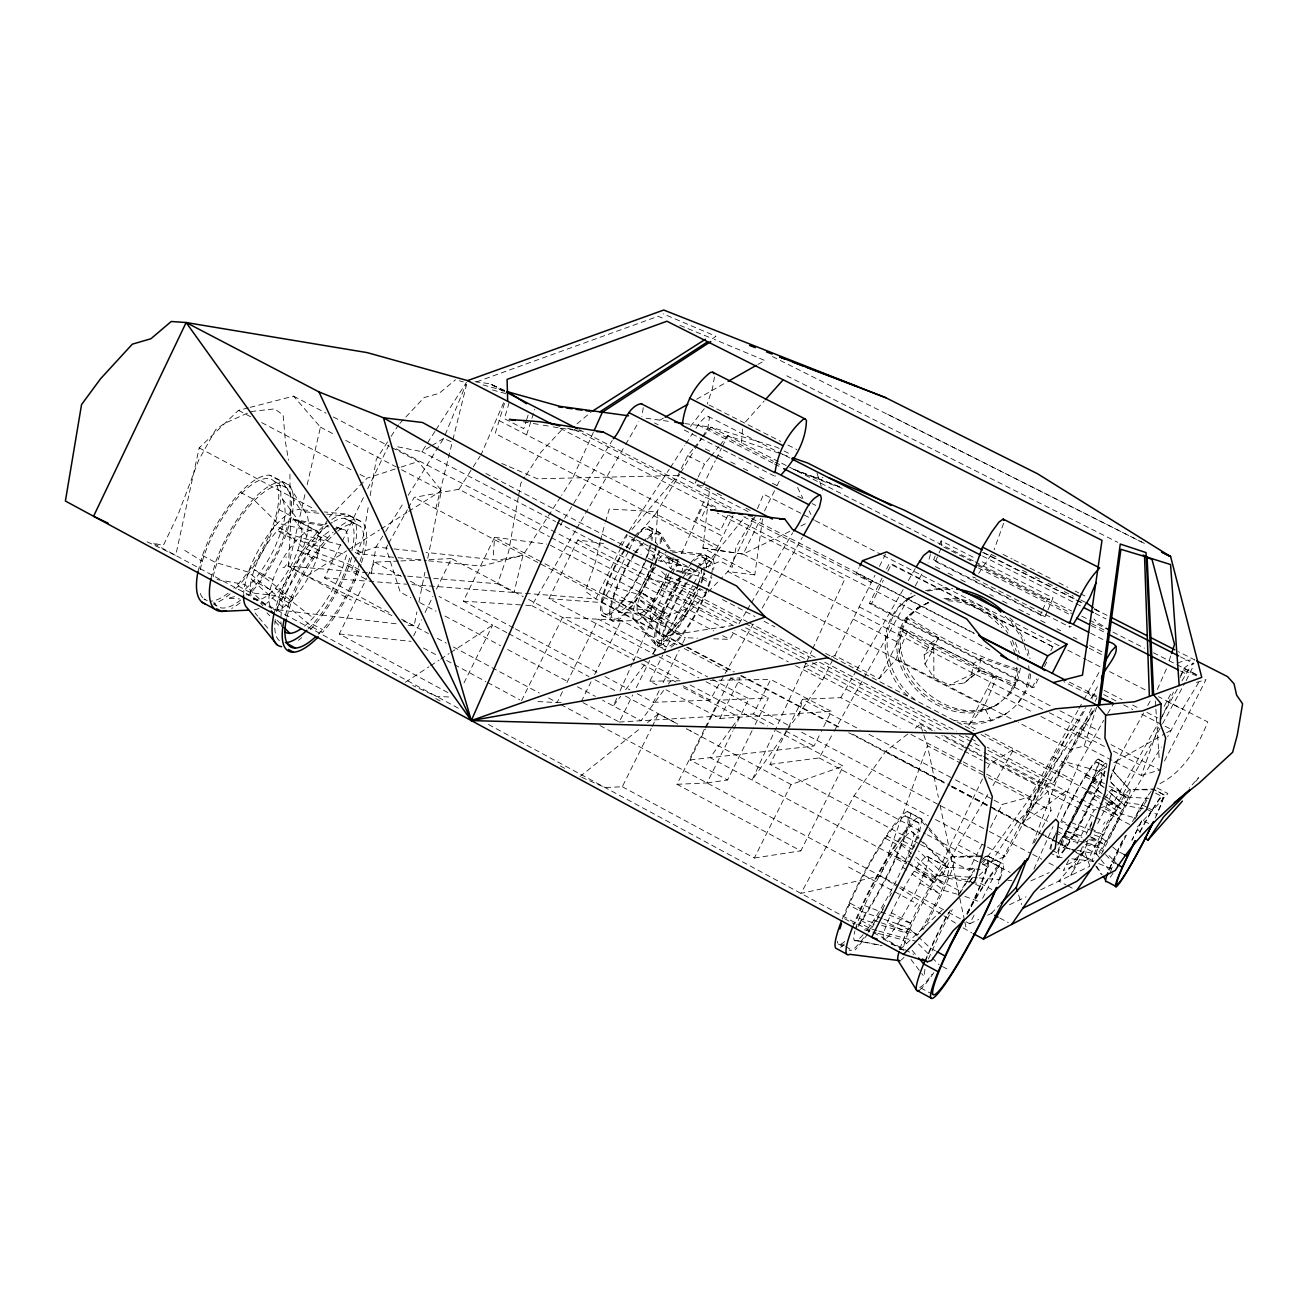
<?xml version="1.0" encoding="UTF-8"?>
<svg xmlns="http://www.w3.org/2000/svg" width="1308" height="1308" viewBox="0 0 1308 1308"><rect width="100%" height="100%" fill="white"/><g stroke="black" fill="none" stroke-linecap="round" stroke-linejoin="round"><path stroke-width="0.75" stroke-dasharray="5 3.75" d="M643.242 407.72L641.917 416.467M493.329 554.968L494.587 537.294L546.646 544.095M741.472 442.709L742.846 424.838M656.42 545.828L654.049 559.137M714.462 377.015L712.533 388.133L707.219 404.041M762.531 518.998L754.781 574.899L702.952 548.003L709.77 487.573M368.137 507.7L363.395 535.855L357.378 553.644L395.981 557.535M370.18 495.634L376.279 459.419L390.062 438M371.308 573.721L376.017 546.973L384.601 533.19M930.397 554.428L928.108 562.898M518.311 497.154L508.599 551.911L497.596 583.809L433.749 578.398M518.655 495.192L520.748 483.453L524.966 476.897M1110.525 871.717L1115.969 856.446L1127.267 833.343M408.096 625.191L414.096 625.894L416.909 611.964M418.92 602.023L424.936 572.185M427.749 558.271L441.417 490.647L418.315 461.462L391.206 447.271M798.828 716.179L802.442 699.322L840.799 697.654L900.247 728.85M920.047 606.225L906.035 617.785L938.604 637.895L930.969 642.964L924.167 654.85L924.952 664.088L933.896 677.642L949.346 685.065L964.307 682.972L970.83 677.217L973.806 663.45L981.082 658.186L1017.003 670.742L1018.719 669.402A387.184 367.728 54 0 1 907.997 616.575L906.035 617.785C869.264 670.939 951.178 739.592 1000.195 702.396C941.368 740.622 854.794 637.781 929.252 601.991M981.082 658.186L978.139 671.838L1013.978 684.427L1015.711 683.054L1018.719 669.402M248.324 407.834L238.481 410.369L199.176 447.925L175.697 555.442L144.665 540.629M1020.453 668.077L1017.428 681.697L1010.512 693.404L996.68 705.192M1029.331 673.555L1025.668 690.019L1017.297 704.129M1030.622 674.045C1027.925 707.53 991.595 729.586 960.007 722.85M304.911 494.637L288.479 566.086L306.988 576.027L391.942 615.577M307.2 484.712L320.444 427.144L293.581 396.161L250.286 407.328M599.963 542.558L595.434 562.129L585.346 591.249L595.81 598.835L685.768 646.234M600.421 540.596L604.934 523.641M286.043 557.568L286.239 556.75M435.744 508.747L452.388 441.728M452.879 439.75L466.596 384.552M1003.596 523.314L994.08 549.834M924.936 969.277L924.053 976.585L921.666 973.463M198.031 571.465L202.478 555.459A72.48 26.651 -60.9 0 1 269.906 475.229L288.954 484.99L304.895 511.739A56.342 19.963 -61 0 1 306.775 535.888L303.211 547.938A56.342 19.963 -61 0 1 266.718 603.348M211.013 578.496L215.509 562.489A72.545 26.34 -61 0 1 282.741 482.031L288.954 484.99A72.545 26.34 -61 0 1 291.602 516.366L287.073 531.865A72.545 26.34 -61 0 1 248.111 595.63M235.538 588.829A72.48 26.651 -60.9 0 0 274.517 525.146L279.013 509.646A72.48 26.651 -60.9 0 0 276.184 478.221M270.086 589.565L272.947 579.755A44.979 15.647 -61.1 0 1 313.92 529.707L317.664 531.359A44.979 15.647 -61.1 0 1 319.054 550.521L316.193 560.151A44.979 15.647 -61.1 0 1 283.689 606.994A44.979 15.647 -61.1 0 1 270.086 589.565L251.332 579.444L254.161 569.634A44.913 15.925 -61 0 1 295.297 519.766L328.439 525.587M274.01 613.73L278.8 597.413A74.458 25.375 -61.1 0 1 327.065 523.086M276.609 611.621L281.106 596.334A69.782 23.789 -61.1 0 1 332.346 522.317M280.86 617.997A59.35 20.225 -61.1 0 1 282.43 606.912L286.256 593.946A59.35 20.225 -61.1 0 1 332.068 529.773M285.291 615.627L289.052 602.939A74.507 25.13 -61.1 0 1 333.197 532.143M286.828 617.147L291.341 601.86A69.847 23.56 -61.1 0 1 336.32 532.307M605.473 521.81L609.25 509.025L657.695 511.788L654.932 551.649L647.264 578.381L668.094 583.106L742.241 621.872M504.496 403.371L495.192 433.52L716.817 548.444L733.069 515.614M509.155 402.651L504.381 418.658L523.772 428.681L526.029 421.634M304.453 626.172A59.35 20.225 -61.1 0 0 342.614 567.705L346.457 555.066L300.66 540.694A44.913 15.925 -61 0 0 299.091 521.467L281.498 497.498C290.49 513.504 280.55 532.585 274.631 548.003C266.554 564.239 256.466 579.836 242.503 591.625M308.328 628.886A69.782 23.789 -61.1 0 0 347.388 565.481L349.645 558.075M351.656 557.47L349.514 564.5A74.458 25.375 -61.1 0 1 309.832 630.08M318.236 634.233A69.847 23.56 -61.1 0 0 357.264 570.762L359.536 563.356M360.109 561.492L361.809 555.933A69.847 23.56 -61.1 0 0 360.256 526.29L344.576 518.328A69.782 23.789 -61.1 0 0 333.9 521.401M238.236 586.033L250.793 592.818L274.974 595.516L312.53 627.17L322.406 632.5A74.507 25.13 -61.1 0 0 359.389 569.765L360.992 564.5M361.531 562.751L364.229 553.971A74.507 25.13 -61.1 0 0 362.61 522.317L346.571 514.142L324.368 511.951M526.601 419.868L528.285 414.571M526.617 434.845L531.326 420.162M531.915 418.331L534.841 409.159M1065.824 791.078L1022.235 823.517L1070.663 749.697L1084.201 745.871L1096.725 706.99M1169.156 660.753L1170.954 655.275M356.168 557.208L351.362 571.416L369.968 581.373L406.494 584.202M645.711 560.854A50.325 12.949 -62.3 0 1 611.703 613.37A50.325 12.949 -62.3 0 1 603.119 593.914L606.994 582.878A50.325 12.949 -62.3 0 1 632.14 539.076L641.427 543.899L657.662 560.445L687.109 566.936L694.385 570.729A51.65 12.164 -62.3 0 0 668.731 615.79L664.644 627.039A51.65 12.164 -62.3 0 0 665.461 649.814L655.422 644.599L633.906 619.273M647.002 557.257L649.553 550.063A50.325 12.949 -62.3 0 0 651.548 542.395M1084.201 745.871L1141.263 775.481L1158.414 727.411M652.806 562.587C645.024 580.703 636.767 602.874 618.357 612.308L639.596 613.37L662.845 636.718M656.044 561.966L658.627 554.788A50.374 12.786 -62.3 0 0 659.755 550.832M680.405 578.904L677.969 585.592A31.196 7.586 -62.3 0 1 657.041 618.292A31.196 7.586 -62.3 0 1 652.251 606.405L654.687 599.62A31.196 7.586 -62.3 0 1 669.107 573.885M907.638 734.115L885.647 751.364L854.026 795.885L800.954 893.397L880.546 875.984L927.47 745.773L920.211 724.256L913.932 729.194M655.7 566.887A31.163 7.717 -62.3 0 0 641.296 592.589L638.86 599.375A31.163 7.717 -62.3 0 0 643.814 611.343A31.163 7.717 -62.3 0 0 664.775 578.692L667.194 572.005M668.911 573.607L667.701 576.959A39.093 9.696 -62.3 0 1 641.427 617.883A39.093 9.696 -62.3 0 1 635.197 602.923L638.239 594.404A39.093 9.696 -62.3 0 1 652.381 567.656M671.086 647.198A51.65 12.164 -62.3 0 0 706.614 592.197L699.518 588.502A51.617 12.295 -62.3 0 1 665.069 642.571A51.617 12.295 -62.3 0 1 657.368 623.213L661.456 611.964A51.617 12.295 -62.3 0 1 687.109 566.936M658.856 621.741L666.115 625.567A48.412 11.396 -62.3 0 0 673.179 643.667A48.412 11.396 -62.3 0 0 705.453 592.916L698.374 589.221A48.38 11.51 -62.3 0 1 666.05 639.923A48.38 11.51 -62.3 0 1 658.856 621.741L662.682 611.196A48.38 11.51 -62.3 0 1 691.605 563.405M1057.224 817.238L1078.233 765.442L1103.69 720.332M698.358 583.777L695.774 590.824A41.153 9.794 -62.3 0 1 668.274 633.971A41.153 9.794 -62.3 0 1 662.175 618.471L665.429 609.512A41.153 9.794 -62.3 0 1 680.307 581.341M666.115 625.567L669.958 615.022A48.412 11.396 -62.3 0 1 698.864 567.181M1082.288 847.143L1070.909 875.33L1084.397 850.854L1087.88 841.273M1110.214 779.895L1117.196 760.733L1143.781 712.664M700.892 582.338L702.167 578.888A48.38 11.51 -62.3 0 0 704.178 571.596M701.546 583.008L703.573 577.498A51.617 12.295 -62.3 0 0 704.783 573.476M705.453 592.916L707.366 587.766M708.004 586.033L709.263 582.6A48.412 11.396 -62.3 0 0 711.307 575.307M708.642 586.703L710.669 581.193A51.65 12.164 -62.3 0 0 711.895 577.171M928.435 958.895L941.907 929.089L952.306 909.6M1032.813 843.529L1063.747 761.452L1094.878 708.642M1047.25 611.588L1045.092 616.738L1040.367 615.038L935.547 561.459L933.683 559.775L935.171 555.998M939.618 544.651L941.106 540.858L973.593 557.421M1192.242 668.274L1186.013 680.912M1089.875 828.356L1092.147 822.732M1110.361 777.639L1117.196 760.733L1164.888 733.739M831.234 656.959L834.847 655.602L879.172 678.738L895.817 659.69L907.883 630.194L997.105 676.334L984.483 705.78L968.721 725.466L977.763 730.191M445.178 434.714L466.024 384.339M503.629 402.717L481.131 454.579M935.547 561.459L938.392 554.641M939.095 552.941L941.237 547.823M842.319 918.968L848.303 904.645A77.597 11.151 -62 0 1 907.327 811.598L920.963 818.481L927.372 825.92M849.889 903.076L843.578 918.167L854.696 924.167L861.024 909.093A72.79 10.186 -62 0 1 916.156 821.718L918.641 822.683A72.79 10.186 -62 0 1 912.183 849.268L905.954 863.918L895.228 858.195L901.425 843.546A72.741 10.448 -62 0 0 907.736 816.895L905.185 815.898A72.741 10.448 -62 0 0 849.889 903.076L861.024 909.093M852.702 926.767L859.47 910.679A77.662 10.856 -62 0 1 918.314 817.418L920.963 818.481A77.662 10.856 -62 0 1 914.03 846.865L911.807 852.064M1047.97 609.888L1053.005 597.887L980.804 561.099M855.497 928.86A61.901 8.649 -62 0 1 859.143 918.363L864.523 905.577A61.901 8.649 -62 0 1 911.333 831.365L919.115 837.807M858.064 926.505A77.597 11.151 -62 0 0 896.683 856.756L903.288 841.142A77.597 11.151 -62 0 0 910.041 812.693M866.73 930.151A61.901 8.649 -62 0 0 902.716 867.155L908.03 854.68A61.901 8.649 -62 0 0 913.475 832.133M928.271 856.756A47.055 6.213 -62.1 0 1 923.971 873.728L919.9 883.227A47.055 6.213 -62.1 0 1 890.094 934.468A47.055 6.213 -62.1 0 1 887.347 922.418L891.467 912.755A47.055 6.213 -62.1 0 1 926.702 856.266L948.66 867.613A47.121 5.886 -62.1 0 1 944.163 884.519L940.043 894.002A47.121 5.886 -62.1 0 1 917.889 934.73L881.314 922.876M757.397 508.698L763.627 494.211L814.394 520.241M1157.335 689.43L1166.981 667.62M1040.367 615.038L1041.855 611.637M1042.607 609.937L1047.07 599.718L1053.005 597.887M925.181 960.415L930.528 948.202A76.42 8.813 -62.1 0 1 948.447 912.575M616.673 698.488L613.321 705.944L620.695 696.232M620.008 691.033L632.516 663.042M633.35 661.178L671.544 575.831M672.361 573.983L678.149 561.05M681.452 553.66L702.936 505.64L710.13 509.352M1033.99 869.101L1053.071 826.509M593.325 432.376L572.708 478.221L561.655 495.34M1069.29 824.759L1064.565 835.207A49.818 4.807 -62.5 0 0 1063.976 849.71A49.818 4.807 -62.5 0 0 1094.322 795.983L1098.965 785.748A49.818 4.807 -62.5 0 0 1105.293 766.864L1096.725 762.008A49.786 4.938 -62.5 0 0 1061.573 820.705L1069.29 824.759A49.818 4.807 -62.5 0 1 1104.344 765.965M1101.826 773.322A42.363 4.088 -62.5 0 1 1096.464 789.362L1092.491 798.076A42.363 4.088 -62.5 0 1 1066.674 843.807A42.363 4.088 -62.5 0 1 1067.197 831.414L1071.219 822.552A42.363 4.088 -62.5 0 1 1101.009 772.587L1104.72 776.167M1059.676 841.207A49.786 4.938 -62.5 0 0 1086.817 792.076L1091.444 781.841A49.786 4.938 -62.5 0 0 1097.706 762.907L1096.725 762.008M1057.714 844.952A53.121 5.265 -62.5 0 0 1087.635 791.144L1092.572 780.222A53.121 5.265 -62.5 0 0 1099.26 760.03L1098.213 759.049A53.121 5.265 -62.5 0 0 1061.507 820.002M1086.147 834.308L1089.204 827.604A32.193 2.927 -62.5 0 1 1092.082 821.718M1097.69 823.484A32.193 2.927 -62.5 0 0 1105.096 808.867L1108.121 802.229A32.193 2.927 -62.5 0 0 1112.274 790.114L1111.686 789.607A32.193 2.927 -62.5 0 0 1104.41 799.302L1118.716 806.758L1106.535 797.193M805.859 663.516L752.084 780.075L786.222 731.663M806.709 661.668L811.81 650.632M812.66 648.801L844.903 578.888L717.307 513.063M1160.801 719.351L1173.423 692.112M1180.159 677.577L1184.378 668.502L1197 674.977M694.434 521.663L705.862 497.253M1155.226 818.04L1156.893 814.475A52.238 3.973 -62.5 0 0 1164.136 794.97L1153.509 789.018L1129.572 789.738L1112.438 770.445M1022.235 823.517L1053.43 757.054L1085.395 707.841M982.455 778.93L935.007 877.782L942.708 874.938L977.305 877.815M987.736 767.943L989.486 764.281L1013.929 749.059L991.922 787.481M389.016 612.438L324.498 577.858L341.257 543.294M342.14 541.463L364.196 495.977M367.728 488.701L388.901 445.047M413.622 635.933L421.536 619.73M425.035 612.536L432.948 596.35M436.463 589.156L451.391 558.565L523.249 596.628M513.553 627.889L463.359 601.173L494.587 537.294L543.18 562.865M447.908 692.602L339.279 633.971L366.681 578.316M367.564 576.534L374.628 562.162L398.858 561.034M657.286 655.929L549 598.672L577.842 539.959L603.577 543.556M521.532 700.728L562.522 617.425L621.365 620.401L659.592 640.56L669.778 640.904L676.988 644.713M620.957 547.79L595.81 598.835L408.521 584.349M621.856 545.959L627.251 535.021M549 598.672L601.745 602.563L608.988 590.644L628.363 551.322M629.246 549.54L634.527 538.814M562.473 691.687L557.11 702.559L535.364 701.448M566.936 682.612L598.23 619.125L659.232 651.351M692.864 449.282L687.681 455.609L677.887 475.474L631.143 530.443M581.242 701.709L591.053 681.828M594.617 674.601L621.365 620.401M697.344 478.695L694.662 484.107L702.788 485.971L709.966 489.666M698.227 476.88L704.489 464.209L709.639 457.865M702.788 485.971L715.214 460.825M716.114 459.026L721.427 448.235M722.327 446.437L727.64 435.662L790.506 457.13M582.976 702.625L619.273 722.049L632.712 694.891M636.293 687.648L649.733 660.491M653.313 653.248L659.592 640.56M727.853 515.434L720.463 530.378L700.418 520.012L708.266 503.253L718.484 508.518M657.025 685.016L649.831 681.206L662.845 654.916M663.712 653.166L669.778 640.904M652.594 654.114L686.962 608.76L698.897 584.66M463.98 682.939L492.658 625.077L438.998 596.481M637.241 693.731L653.379 702.314L659.592 689.757M663.156 682.58L679.163 650.272M682.711 643.095L685.376 637.715L697.491 638.173M755.664 515.45L727.886 571.514L720.839 578.823M581.749 777.328L605.081 787.53L622.33 786.746L651.253 728.409M652.152 726.594L658.48 713.825L677.806 724.125M703.001 548.036L743.124 554.101L760.978 518.099M764.542 510.905L776.151 487.492M777.05 485.693L780.614 478.499M776.543 730.78L843.3 766.128L800.839 850.838L677.004 784.293L704.276 729.439M705.176 727.624L718.811 700.189L768.434 697.981L752.983 728.965M752.067 730.78L727.542 779.993L690.019 759.915L705.388 728.997M706.287 727.183L730.698 678.067L740.083 677.969L719.956 718.435L666.017 689.79M677.004 784.293L707.023 782.936L732.889 730.992M733.772 729.194L748.928 698.75L709.459 677.887M619.273 722.049L753.506 713.972L770.706 679.457L831.365 711.372L821.342 731.434M743.761 516.774L871.357 582.501L856.413 572.888L859.029 567.639M918.69 843.546L769.954 764.362L802.442 699.322L860.026 729.619M787.4 729.978L822.699 679.898L833.098 659.069M834.847 655.602L874.97 575.291M879.466 566.282L886.677 551.862M1038.307 678.836L1033.892 687.567L1032.208 687.632L869.362 603.479L882.05 578.087M886.579 569.013L889.293 563.584L891.484 563.961L1054.183 647.427L889.293 563.584M869.362 603.479L871.602 603.707L883.358 580.212M887.87 571.187L891.484 563.961M622.33 786.746L754.356 858.015L791.111 784.522L843.3 766.128M690.019 759.915L814.034 746.018L820.427 733.248M879.172 678.738L903.648 629.916L907.883 630.194M968.721 725.466L993.475 676.383L997.105 676.334M1032.208 687.632L1036.623 678.868M1050.782 650.861L1052.564 647.346M1044.471 666.622L1047.119 661.39M942.708 874.938L957.947 844.788L987.802 794.43M920.472 844.494L968.868 870.245L982.373 843.578M990.467 827.555L1002.173 804.436L1029.968 796.899L1077.923 710.408M966.154 921.862L969.719 923.775L975.245 912.886M982.602 898.351L1039.68 785.748L1054.052 782.119L1094.992 708.625M1091.542 708.527L1070.663 749.697L1018.343 722.49M1095.172 701.366L1096.987 697.785M1068.783 859.945L1063.339 870.621L1088.501 859.062C1110.868 813.429 1136.963 770.003 1161.553 725.597M1076.925 843.922L1094.142 810.093L1097.935 808.785M1164.169 706.369L1172.328 690.918M1101.45 853.993L1130.406 797.144L1161.291 747.015M1198.7 682.4L1182.383 709.279L1167.684 736.649M1164.529 760.929L1206.009 679.588L1194.678 682.989M1034.187 842.761L1051.076 810.649L1048.051 791.193L941.809 735.57M733.461 625.355L665.968 635.802L692.848 585.33M693.812 583.531L699.567 572.708L629.05 535.969M1180.666 675.402L1184.378 668.502M983.42 864.751L1005.231 856.511L1086 707.791M1090.856 698.832L1098.638 684.493M1162.534 723.814L1185.032 682.711M1078.904 708.642L1082.811 701.579M1083.792 699.813L1100.437 669.794M1147.705 705.535L1151.645 698.423M387.724 545.011L386.024 548.068L400.215 592.115L410.957 597.854M388.705 543.245L407.344 509.744M408.325 507.978L414.211 497.4L458.945 489.257L549.425 536.672M769.954 764.362L819.233 757.937L833.082 733.118M834.079 731.352L862.773 679.931M863.77 678.149L911.284 593.031M915.24 585.951L922.173 573.525M924.952 664.088L933.749 648.408L979.937 670.514L1015.711 683.054L1008.779 694.777M1099.832 808.131L1113.141 803.521L1158.021 723.569M1162.011 716.473L1177.952 688.041M1181.941 680.928L1190.672 666.148M653.379 702.314L710.048 700.091L724.092 675.32M725.09 673.555L753.179 624.03M762.221 608.106L802.344 537.343M1105.064 821.947L1103.511 824.236M938.604 637.895L931.852 649.684L899.364 629.589L901.326 628.363L907.997 616.575L918.118 607.403L929.187 602.334M327.262 520.551L275.988 609.642L398.09 624.014M840.799 697.654L855.923 671.429M856.92 669.68L903.305 589.254M908.341 580.523L915.387 568.277M525.767 605.244L531.8 605.637L575.651 530.312M576.664 528.563L624.586 446.241M625.6 444.491L638.86 421.732M1134.903 819.2L1146.789 800.3M713.645 638.794L729.799 639.399L734.949 630.669M739.069 623.687L746.279 611.441M747.309 609.708L750.416 604.459M751.446 602.71L792.681 532.814M991.219 554.706L977.763 574.735M1107.631 713.661L1113.533 703.639M1007.029 696.167L1013.978 684.427L1017.003 670.742L1016.725 667.08M753.49 517.739L736.11 546.793L732.284 567.361L720.381 561.181L705.437 567.443M917.399 903.288L914.783 906.771M708.364 567.132L720.234 547.333L655.651 513.864L635.77 537.343M655.651 513.864L679.686 474.33M680.716 472.613L694.303 450.279M695.349 448.562L701.611 438.245M702.658 436.529L707.873 427.929L709.361 418.151A23.315 5.984 -63 0 0 705.437 416.909L700.058 422.222L693.649 431.771M560.298 525.309L563.486 520.11M564.549 518.377L612.226 440.436M385.68 531.473L403.927 502.19M408.21 495.291L443.625 438.442L453.009 442.48M458.945 489.257L471.011 470.324M704.26 408.717L689.561 427.569M695.774 587.145L672.296 623.932L608.988 590.644M696.853 585.461L704.325 573.754M434.959 431.378L421.912 451.685L394.722 446.208M436.038 429.678L466.482 382.312M391.125 436.349L398.548 424.822M473.218 466.891L480.15 456.116M526.029 475.262L540.809 452.323L563.732 427.732M560.543 497.056L522.987 555.262L514.011 592.508L497.596 583.809M1092 697.654L1096.415 690.869M619.403 545.763L669.271 469.196M670.383 467.496L684.787 445.374M685.883 443.674L692.537 433.471M979.103 875.444L988.014 867.073L1017.951 821.064L1048.051 791.193M660.082 588.911L658.038 590.856M968.966 882.36L973.283 876.474M1196.215 781.007L1198.52 777.655L1189.152 788.201M731.107 728.54L710.13 757.659L906.313 862.446M732.267 726.921L739.265 717.209L681.599 686.635M970.405 880.627L972.792 877.325M982.341 864.081L1094.551 708.429M286.436 564.664L284.31 567.525L282.871 567.394M663.63 690.461L641.018 720.741L602.579 700.205M668.404 684.084L670.775 680.896M625.6 689.757L646.463 662.208M710.914 456.279L718.632 446.764M719.923 445.178L727.64 435.662M700.843 571.155L745.151 516.725M694.156 447.696L701.906 438.213M703.214 436.643L710.963 427.16L776.805 447.271L782.249 450.05M1089.76 865.765L1084.397 850.854L1058.859 881.085L1066.004 884.878M745.495 421.879L764.117 401.066M399.888 423.383L424.103 397.567L439.145 393.348L455.544 379.729M991.235 913.475L999.574 904.793M665.968 635.802L706.778 593.44M708.184 591.968L719.433 580.294M329.273 517.052L367.123 478.156L399.349 467.643M941.973 910.303L901.85 947.94L890.552 943.918M915.175 595.287C874.709 612.553 877.881 671.331 908.668 696.69M910.008 597.658C874.185 621.48 883.914 675.811 914.848 699.42M1084.397 850.854L1071.187 862.708L1063.878 866.01M577.09 423.825L591.739 411.513M1004.806 714.953L1006.555 713.53L990.875 720.332L973.07 722.719L954.333 720.544M579.951 776.543L641.198 727.624M647.476 722.605L658.48 713.825M964.307 682.972L979.937 670.514L949.346 685.065M1183.904 668.274L1190.133 663.532M970.83 677.217L979.937 670.514M1159.934 783.623C1184.721 770.886 1197.539 746.672 1207.807 721.967L1158.496 696.673M712.484 338.69L715.966 336.287L663.14 313.838M924.167 654.85L933.749 648.408L901.326 628.363C884.878 680.405 952.175 730.796 998.429 703.786M1105.325 767.829L1099.881 771.409L1063.747 761.452L1054.052 782.119L987.213 747.195M405.464 682.204L428.942 666.818M430.626 665.723L438.998 660.229M440.682 659.134L449.069 653.64M450.737 652.545L492.658 625.077L507.014 632.745M306.988 576.027L346.62 550.848M348.337 549.752L379.369 530.051M381.086 528.955L406.935 512.54M408.668 511.444L441.417 490.647L398.073 467.904M430.267 446.584L421.912 451.685L555.557 521.549M431.934 445.57L443.625 438.442M1113.811 762.76L1117.196 760.733M659.935 420.13L663.418 418.135M696.641 399.251L726.365 382.361M757.839 364.474L764.837 360.501L714.201 339.312M1166.654 732.725L1171.952 729.733L1163.286 725.27M975.408 578.806L1069.83 627.055L1071.285 626.254M702.952 548.003L743.124 554.101L790.081 531.244M800.921 525.963L808.148 522.448M969.719 923.775L978.678 919.491M987.638 915.191L994.881 911.725M1009.514 904.727L1025.963 896.847M1040.579 889.849L1089.678 866.337M908.046 598.835L914.946 595.647M916.189 608.596L929.121 602.661M247.408 413.148L224.387 423.514L215.771 429.547L198.669 460.089L178.215 514.224L163.353 545.485L152.84 543.082L459.746 708.969M1030.917 880.824L1049.229 872.6M668.094 583.106L679.31 578.398M686.765 575.275L697.981 570.566M1177.494 663.254L1184.492 660.344L1194.809 659.968L1178.443 651.646M975.261 577.188L973.593 577.874L972.825 576.763M816.797 662.42L804.158 667.194L926.522 731.286M968.868 870.245L976.144 867.498M686.962 608.76L650.877 622.003L414.211 497.4M476.553 381.887L658.169 316.291L663.81 318.645M357.378 553.644L376.017 546.973L392.024 548.706M401.245 467.021L418.315 461.462M1141.263 775.481L1159.918 769.971L1110.999 744.628M973.299 560.903L710.963 427.16L707.873 427.929L773.371 461.332M234.524 596.644L227.674 598.312L239.528 598.917M754.356 858.015L800.839 850.838M925.508 590.513L943.33 587.799L952.796 588.747M927.552 591.069L941.449 588.943L952.829 590.104M944.033 598.623C969.702 596.399 996.026 610.444 1009.694 632.107M707.023 782.936L727.542 779.993M250.94 411.546L274.647 408.864L283.117 414.979L285.52 442.529L288.528 460.22M719.956 718.435L831.365 711.372M400.886 560.936L421.078 559.987M429.171 559.611L451.391 558.565M561.132 702.429L557.11 702.559L546.384 696.821M982.946 855.792L952.486 856.577L928.827 829.468M649.831 681.206L680.062 680.765M710.277 680.34L770.706 679.457M839.262 486.674L793.776 469.376L812.955 477.469L822.977 477.665M561.197 428.256L581.128 431.1M253.36 599.62L257.3 599.816L262.957 605.653M448.66 696.984L436.414 696.363L412.756 685.539M1111.686 789.607L1125.894 797.013L1148.735 798.42M463.359 601.173L523.756 605.114M926.702 856.266L947.155 867.171L980.101 869.379M324.498 577.858L367.989 581.226M979.332 877.995L999.688 879.695M1007.83 880.366L1011.901 880.709M367.434 572.79L288.479 566.086L290.392 527.32L289.935 474.215M369.445 572.953L405.611 576.027M407.622 576.19L431.738 578.234M316.291 511.15L300.137 509.564L282.741 482.031L269.906 475.229M670.186 550.652L703.328 553.938L713.171 559.464A51.65 12.164 -62.3 0 1 713.596 569.601M398.024 557.731L426.473 560.609M428.501 560.805L481.344 566.135L522.987 555.262L498.103 560.2L426.048 552.401M945.864 599.244C970.422 599.554 994.898 612.373 1007.945 633.366M947.908 600.813C968.77 601.386 988.063 612.455 1001.715 627.824M339.279 633.971L410.99 641.329M394.035 548.935L418.053 551.535M672.312 552.025L705.993 555.736L713.171 559.464M318.792 513.276L304.895 511.739L300.137 509.564A56.342 19.963 -61 0 0 248.438 572.152L244.89 584.513A56.342 19.963 -61 0 0 243.599 593.489M326.738 514.142L352.555 516.987A74.458 25.375 -61.1 0 1 354.321 548.69L364.229 553.971M1062.096 857.623L1058.205 857.165L1050.618 853.159M1071.841 858.784L1093.275 861.318M754.781 574.899L727.886 571.514L1016.529 721.558M646.038 418.217L668.748 421.339M684.836 423.563L710.963 427.16M475.066 381.674L490.059 383.816L504.512 390.291M969.784 881.935L948.643 878.436L918.543 850.985M971.713 882.262L981.327 883.848L991.807 889.44M523.298 421.814L531.277 423.171M533.272 423.514L541.25 424.855M543.245 425.198L551.224 426.555M553.219 426.899L559.203 427.912M678.738 559.824L666.72 557.731A31.163 7.717 -62.3 0 0 660.671 561.214M1143.437 808.769L1124.913 805.564L1108.857 791.7M336.238 526.961L344.952 529.854A59.35 20.225 -61.1 0 1 348.271 542.15M216.997 579.558L244.89 584.513L265.688 605.375M681.893 573.117A31.196 7.586 -62.3 0 0 681.713 565.743L666.72 557.731L677.985 560.56M313.92 529.707L295.297 519.766L299.091 521.467L328.995 526.944M338.968 528.759L344.952 529.854M1063.028 847.649L1074.996 849.922M1076.991 850.298L1096.938 854.075L1082.795 846.619M854.271 940.272L882.001 945.749M899.822 949.265L903.795 950.049A47.121 5.886 -62.1 0 1 907.965 933.536L912.134 923.873A47.121 5.886 -62.1 0 1 947.155 867.171L948.66 867.613L920.521 839.229M856.707 940.485L882.05 945.537M899.61 949.019L905.463 950.18M708.773 337.137L678.868 324.94M1078.037 842.63L1070.549 840.75L1063.044 836.793M1085.526 844.51L1102.399 848.745M864.359 929.808L876.017 932.849M877.962 933.356L903.239 939.945L907.065 944.441M1084.299 842.45L1063.388 836.891L1055.687 832.853M1086.196 842.957L1097.608 845.998L1102.971 851.786M341.012 545.109L306.775 535.888L291.602 516.366L279.013 509.646M649.553 550.063L658.627 554.788L670.742 568.588L703.573 577.498L710.669 581.193M876.867 930.56L871.03 928.958L860.304 923.17M878.812 931.083L915.78 941.237M459.419 380.808L463.31 381.887M492.446 389.931L506.049 393.692M483.028 384.912L504.872 391.01M676.122 571.007L685.817 573.721M957.096 894.165L943.477 890.323L910.531 864.899M964.879 896.356L979.823 901.899M567.541 428.19L577.171 430.953M316.896 542.264L277.329 530.721L296.115 540.76M1132.597 817.255L1121.087 813.854L1104.868 802.098M1072.838 834.602L1082.076 837.398M1089.45 839.622L1104.197 844.085L1090.136 836.695A32.193 2.927 -62.5 0 1 1086.948 841.665M1196.689 675.827L1180.83 669.124M859.143 918.363L874.169 923.039M881.674 925.377L907.965 933.536L887.347 922.418M1067.197 831.414L1083.809 836.613M1091.199 838.935L1100.437 841.812A32.226 2.763 -62.5 0 0 1099.619 851.083A32.226 2.763 -62.5 0 0 1119.141 816.208L1122.199 809.587A32.226 2.763 -62.5 0 0 1126.45 797.504L1110.508 781.857M873.613 920.374L879.385 922.254M882.082 918.576L859.47 910.679L848.303 904.645M883.963 919.23L908.471 927.797L917.3 935.956M1086.801 832.313L1068.423 825.757L1060.706 821.702M1094.142 834.945L1101.483 837.561L1108.726 843.676M982.455 859.503A76.42 8.813 -62.1 0 1 987 855.694L1003.383 864.016A76.502 8.437 -62.2 0 1 998.38 883.652M697.654 587.832L667.701 576.959L660.507 570.631M987 855.694L1003.383 864.016M812.955 477.469L845.099 489.388M793.776 469.376L842.826 488.048M864.523 905.577L912.134 923.873L891.467 912.755M342.614 567.705L297.815 550.325A44.913 15.925 -61 0 1 265.246 597.02A44.913 15.925 -61 0 1 251.332 579.444L282.43 606.912M1071.219 822.552L1092.115 830.678M1094.011 831.414L1103.511 835.109A32.226 2.763 -62.5 0 1 1125.894 797.013L1110.672 782.086M664.775 578.692L695.774 590.824M1096.644 696.853L1081.618 690.82L1063.78 681.631M1098.753 863.623L1111.637 868.904M501.814 463.473L507.455 465.893M509.319 466.711L537.474 478.81L677.887 475.474L748.944 512.049M1069.421 682.171L1096.235 695.562M403.011 620.728L414.096 625.894M344.576 518.328L360.256 526.29M331.84 519.489A74.458 25.375 -61.1 0 1 346.571 514.142L362.61 522.317M930.969 642.964L973.806 663.45M887.723 414.325L1141.835 542.084M772.456 356.561L1145.121 543.752M786.729 375.805L1117.833 542.362M709.018 404.957L780.745 441.417M787.923 445.063L796.899 449.625M1003.072 554.412L1012.065 558.99M1013.864 559.906L1028.268 567.214M1030.066 568.13L1051.665 579.101M1058.859 582.763L1067.851 587.341M1075.062 591.003L1078.659 592.835M1080.457 593.734L1087.651 597.396M991.513 554.559L998.789 558.271M1022.447 570.304L1027.908 573.084M1035.2 576.779L1040.661 579.558M1047.937 583.254L1057.027 587.881M1064.32 591.592L1073.41 596.219M1080.686 599.931L1086.147 602.694M784.064 450.966L791.324 454.661M983.959 552.679L1083.923 603.56M1094.829 609.103L1109.38 616.509M982.521 552.352L1082.043 603.004M1094.714 609.446L1100.142 612.209L1094.387 608.678M708.02 416.304L789.803 457.931M982.439 556.014L1085.1 608.187M1095.123 613.387L1106.028 618.929M1180.535 656.861L1189.626 661.488M975.114 561.819L1071.563 610.983M1081.798 616.199L1144.451 648.147M1153.411 652.725L1198.292 675.598M943.755 547.038L970.945 560.903M978.188 564.598L1047.07 599.718M775.186 462.264L782.462 465.975M977.092 565.236L1071.693 613.468M1091.69 623.671L1104.426 630.162M698.08 424.953L772.717 463.032M774.532 463.964L781.808 467.675M978.417 567.966L1069.437 614.4M1091.281 625.535L1105.832 632.974M1180.47 671.037L1185.931 673.833M1090.659 633.268L1105.146 640.658M684.231 430.005L776.478 477.142L775.268 475.818M933.683 559.775L1045.092 616.738M654.589 422.958L658.218 424.806M705.306 448.906L710.735 451.685M717.978 455.38L723.406 458.16M730.665 461.871L736.093 464.651M743.336 468.362L748.765 471.142M759.637 476.701L765.066 479.48M772.309 483.192L777.753 485.971M797.667 496.157L803.096 498.937M812.154 503.58L815.783 505.428M935.367 566.609L940.812 569.389M948.071 573.1L953.516 575.896M960.775 579.607L966.22 582.387M989.813 594.47L993.442 596.317M1002.517 600.961L1009.776 604.688M1018.85 609.315L1029.756 614.891M1040.645 620.466L1046.089 623.246M1056.978 628.821L1060.608 630.685M1073.312 637.176L1076.942 639.04M1089.646 645.547L1104.165 652.97M1089.221 648.196L1101.859 654.67M815.375 520.748L881.478 554.641M883.292 555.573L1059.137 645.743M1067.802 650.174L1086.343 659.69M1087.782 660.426L1100.845 667.113M1109.56 671.593L1146.168 690.362M687.681 455.609L704.489 464.209M1166.769 701.268L1182.383 709.279M1104.132 690.395L1121.953 699.567M1132.646 705.061L1139.775 708.723M1146.903 712.386L1157.596 717.896M717.127 493.345L722.506 496.124M745.822 508.109L751.184 510.872M1103.674 694.597L1116.394 701.137M1123.654 704.881L1132.744 709.557M1141.819 714.233L1161.553 724.387M504.594 391.288L490.059 383.816L505.558 392.58M579.052 429.645L735.243 510.071M751.593 518.491L974.983 633.546M856.413 572.888L974.378 633.628M574.457 429.547L731.172 510.284M560.086 428.305L716.114 508.763M728.752 515.287L991.742 650.877M871.602 603.707L1033.892 687.567M499.051 420.587L722.801 536.345M859.176 606.896L1052.826 707.088M1060.02 710.816L1097.772 730.355M743.124 554.101L1047.561 711.781M1049.376 712.729L1103.739 740.884M1104.459 746.476L1070.663 728.948L1028.104 811.009L1047.594 821.26M1113.353 751.086L1140.036 764.918M853.078 619.093L897.517 642.13M987.278 688.678L1033.745 712.762M1040.89 716.473L1090.937 742.421M1157.008 787.923L1167.88 793.564L1136.423 827.997L1140.216 832.117M1098.213 759.049L1106.846 763.97A53.138 5.118 -62.5 0 1 1100.093 784.146L1095.123 795.051A53.138 5.118 -62.5 0 1 1062.766 852.342A53.138 5.118 -62.5 0 1 1063.388 836.891L1068.423 825.757A53.138 5.118 -62.5 0 1 1105.849 763.005M1099.26 760.03L1106.846 763.97M634.805 535.969A50.325 12.949 -62.3 0 1 648.539 526.683L660.524 533.321L671.233 550.325M648.539 526.683L660.524 533.321A50.374 12.786 -62.3 0 1 660.965 545.403M1164.136 794.97L1154.294 789.852L1129.572 789.738A40.417 3.483 -62.5 0 0 1101.483 837.561L1097.608 845.998A40.417 3.483 -62.5 0 0 1095.303 859.291M694.139 560.952A48.38 11.51 -62.3 0 1 701.906 556.832L711.601 562.244A48.412 11.396 -62.3 0 1 711.666 573.656M647.411 529.021L656.6 533.811M701.906 556.832L711.601 562.244M1097.706 762.907L1105.293 766.864M1155.569 793.139L1162.174 796.572M895.817 659.69L984.483 705.78M1053.43 757.054L1107.14 785.029M1108.922 785.961L1130.406 797.144M1086.016 774.761L1093.717 778.783L1107.157 790.359M1147.132 807.412L1142.129 804.796L1120.596 801.935L1108.644 791.651M1148.784 808.279L1152.119 810.012M664.905 554.249L668.437 558.827L681.713 565.743M1112.274 790.114L1125.894 797.013M1092.572 780.222L1103.004 786.664M686.716 569.029L693.976 572.822M1085.28 776.756L1092.981 780.778M1147.149 809.407L1156.893 814.475M702.167 578.888L709.263 582.6M1091.444 781.841L1098.965 785.748M485.857 473.48L641.116 554.51M648.343 558.271L653.755 561.099M985.006 733.968L1073.001 779.895M722.49 599.571L755.043 616.575M764.085 621.3L774.941 626.957M825.577 653.395L973.888 730.812M981.114 734.589L1100.486 796.915M1102.301 797.864L1113.141 803.521M1087.635 791.144L1103.249 800.937M1108.121 802.229L1122.199 809.587L1107.059 797.684M1148.653 823.451L1142.178 820.083A52.206 4.153 -62.5 0 1 1131.992 840.259M1086.817 792.076L1094.322 795.983M557.371 522.497L747.015 621.627M748.814 622.559L815.636 657.499M824.678 662.224L956.524 731.139M965.549 735.864L969.163 737.745M970.961 738.693L976.389 741.522M1105.096 808.867L1119.141 816.208L1104.148 806.006M745.364 623.507L810.944 657.81M819.593 662.322L950.18 730.616M959.222 735.341L980.918 746.688M987.965 750.367L1100.257 809.096M1102.072 810.044L1132.81 826.116M577.842 539.959L736.698 623.082M745.724 627.807L805.303 658.97M812.53 662.747L942.496 730.763M951.521 735.488L965.958 743.042M967.773 743.99L982.21 751.544M984.025 752.476L1094.142 810.093M1005.296 764.918L1066.347 796.866M396.128 448.824L732.366 624.864M741.407 629.589L801.068 660.818M802.867 661.766L934.844 730.861M943.885 735.587L963.767 746.001M965.566 746.95L981.834 755.468M983.649 756.416L1039.68 785.748M293.581 396.161L326.117 413.197M333.36 416.974L389.392 446.322M920.211 724.256L932.817 730.861M661.325 589.859L718.599 619.861M1051.452 794.169L1093.848 816.372M1095.613 817.304L1102.677 820.999M935.514 735.995L962.492 750.138M964.29 751.086L982.292 760.504M984.09 761.452L989.486 764.281M551.24 537.621L723.161 627.726M732.202 632.467L788.315 661.881M795.542 665.674L822.699 679.898M654.687 599.62L641.296 592.589L665.429 609.512M1091.003 828.536L1103.511 835.109L1100.437 841.812L1087.929 835.256M550.439 545.305L713.645 630.93M722.621 635.639L729.799 639.399M911.055 734.507L961.494 760.978M963.309 761.926L1029.968 796.899M320.444 427.144L334.881 434.73M345.721 440.42L396.275 466.956M961.511 763.627L927.47 745.773L938.392 797.275M963.293 764.575L986.592 776.805M988.374 777.737L1051.076 810.649M662.682 611.196L669.958 615.022M652.251 606.405L638.86 599.375L662.175 618.471M606.994 582.878L616.281 587.766L638.239 594.404L661.456 611.964L668.731 615.79M662.796 612.226L649.602 605.293L675.844 625.878M1124.079 854.5L1117.424 851.001L1110.181 844.886M1058.221 826.852L1081.258 838.951M1083.024 839.883L1095.417 846.407M674.977 630.358L682.089 634.086M1056.88 831.152L1071.252 838.853M603.119 593.914L612.389 598.786L635.197 602.923L657.368 623.213M621.267 603.544L630.309 608.318L648.703 610.264L674.601 632.353L681.697 636.08M1115.691 863.656L1112.372 861.89L1104.312 853.225M652.856 620.352L637.814 612.422L660.573 635.557M544.978 563.813L685.376 637.715M869.019 734.36L953.597 778.865M955.396 779.813L1002.173 804.436M238.481 410.369L250.989 416.958M261.698 422.615L351.034 469.686M359.978 474.395L367.123 478.156M885.647 751.364L950 785.274M951.799 786.206L1017.951 821.064M687.567 647.182L734.344 671.838M741.554 675.631L840.504 727.771M853.11 734.409L944.866 782.756M952.06 786.549L1040.024 832.885M1041.806 833.834L1052.466 839.458M1054.248 840.39L1070.255 848.827M1072.02 849.759L1093.357 860.991M601.745 602.563L684.673 646.266M686.471 647.215L733.347 671.903M740.557 675.713L839.72 727.967M848.729 732.709L944.278 783.051M951.488 786.86L991.153 807.755M992.952 808.704L1043.424 835.305M1045.239 836.253L1056.046 841.96M1057.845 842.908L1074.081 851.459M1075.879 852.407L1088.501 859.062M684.198 648.506L729.275 672.263M730.698 678.067L768.434 697.981M603.07 612.814L612.242 617.638M657.025 641.803L666.867 646.937M1052.466 850.478L1059.693 854.222M601.778 615.071L613.942 621.398L636.146 620.433L658.3 646.038M666.41 655.144L707.677 676.955M659.085 656.878L698.799 677.871M706.009 681.697L789.035 725.58M801.657 732.267L938.817 804.78M940.632 805.744L987.54 830.547M989.355 831.496L1030.868 853.454M1032.666 854.402L1041.691 859.176M1048.902 862.986L1059.742 868.708M753.506 713.972L776.658 726.218M785.552 730.927L814.034 746.018M528.645 599.489L641.558 659.281M643.356 660.229L681.092 680.209M690.068 684.967L767.534 725.989M1067.786 885.81L1074.914 889.587M531.8 605.637L634.429 660.017M641.623 663.826L675.827 681.959M683.038 685.768L710.048 700.091M819.233 757.937L928.337 815.767M935.482 819.544L985.562 846.096M987.344 847.044L1005.231 856.511M907.327 811.598L918.314 817.418L927.503 827.964M907.736 816.895L918.641 822.683M905.185 815.898L916.156 821.718M274.271 481.409L287.041 488.195M987.311 859.945L1001.503 867.482M957.947 844.788L983.158 858.162M984.957 859.127L1010.168 872.501M199.176 447.925L315.015 509.482M854.026 795.885L925.492 833.85M927.274 834.798L980.869 863.28M982.668 864.228L988.014 867.073M515.336 628.837L597.805 672.737M604.966 676.547L630.064 689.905M903.288 841.142L914.03 846.865M299.091 521.467L317.664 531.359M374.628 562.162L401.442 576.468M410.385 581.226L431.853 592.671M791.111 784.522L686.586 728.818L691.85 731.613M327.654 537.784L317.403 532.323L277.607 523.2L253.343 499.247L240.329 492.299M355.204 552.417L361.809 555.933M886.252 835.518L897.402 841.453L914.194 855.775M901.425 843.546L912.183 849.268M974.002 883.39L967.56 879.957L937.068 875.281L915.714 857.067M975.621 884.257L982.063 887.691M317.239 535.397L327.474 540.858M885.418 838.363L896.552 844.298M359.389 569.765L349.514 564.5L303.211 547.938L287.073 531.865L274.517 525.146M896.683 856.756L905.61 861.514M419.917 602.645L436.038 611.245M444.982 616.035L500.506 645.678M507.668 649.52L568.555 682.04M577.515 686.814L595.418 696.379M908.095 863.411L962.05 892.22M508.698 633.661L588.943 676.612M594.944 679.784L617.474 691.883M625.453 696.101L677.495 723.945M319.054 550.521L300.66 540.694L297.815 550.325L316.193 560.151M347.388 565.481L357.264 570.762M923.971 873.728L944.163 884.519L914.308 859.863M914.21 871.112L934.86 882.148L911.66 863.967M999.753 918.036L1008.272 922.598M919.9 883.227L940.043 894.002L909.207 871.831M401.556 619.158L428.403 633.562M437.33 638.353L446.273 643.144M453.418 646.97L539.223 692.978M560.674 704.472L591.02 720.741M599.931 725.531L946.534 911.349M948.316 912.314L964.356 920.914M963.097 927.862L971.615 932.751M287.695 565.988L351.296 600.127M848.581 867.04L913.72 901.997M423.481 648.032L437.739 655.7M446.649 660.491L485.873 681.566M487.655 682.531L519.75 699.78M272.947 579.755L254.161 569.634L286.256 593.946M293.613 598.263L275.236 588.371L313.004 617.85M897.729 923.857L917.889 934.73M281.106 596.334L291.341 601.86M202.478 555.459L215.509 562.489L248.438 572.152L278.8 597.413L289.052 602.939M935.367 950.802L930.528 948.202L918.756 937.313M312.677 624.292L322.569 629.639M861.089 920.521L871.815 926.309M942.545 966.563L949.526 970.34M488.44 724.485L871.766 931.672M873.531 932.637L903.763 949.265M905.267 949.788L913.785 954.399M253.343 598.41L271.933 608.465M883.374 939.013L903.795 950.049M435.744 698.57L441.074 701.464M560.364 765.965L565.71 768.842M841.044 944.147L844.15 945.831M845.704 946.665L851.917 950.049M207.204 600.715L204.015 598.982A68.703 25.261 -60.9 0 0 206.909 600.568M213.613 604.182L216.801 605.915M932.768 994.472L918.543 986.739A72.447 8.355 -62.1 0 0 932.032 974.166M838.085 943.902L844.347 947.286M1110.476 630.489L1096.595 622.036L1094.044 618.962M184.722 550.357L202.266 561.345M880.546 875.984L897.746 886.791M899.463 887.87L956.213 923.53M698.75 563.29L700.892 564.713M1092.491 798.076L1102.497 804.878M902.716 867.155L907.589 870.67M894.639 850.625L910.106 862.757M1091.313 785.209L1105.015 795.983M1096.464 789.362L1105.538 796.507M908.03 854.68L912.739 858.571M1009.809 617.866L1012.703 620.662L1024.704 640.511M1005.149 616.297L1010.953 621.889L1021.728 638.271L1023.608 643.552M1101.009 772.587L1105.146 776.658M911.333 831.365L918.494 838.526M919.933 839.949L947.155 867.171M918.527 944L930.855 956.41M932.212 957.783L939.062 964.683M1108.955 855.546L1116.836 863.689M277.083 620.237L281.318 624.603M266.979 612.863L269.71 615.757M275.171 621.529L279.258 625.878M1112.062 769.84L1130.259 790.375A40.417 3.483 -62.5 0 1 1124.913 805.564L1121.087 813.854A40.417 3.483 -62.5 0 1 1099.341 853.617M928.664 827.408L954.333 857.198L989.175 856.495A76.42 8.813 -62.1 0 1 981.327 883.848L974.591 899.103A76.42 8.813 -62.1 0 1 967.315 914.194M912.166 950.425L916.009 954.922M255.06 613.043L257.643 616.101M258.935 617.638L269.235 629.884M1096.317 853.732L1099.865 858.228M1101.042 859.716L1109.331 870.212M655.521 542.052L657.875 545.109M910.94 959.418L920.472 971.909M1087.586 691.523L1092.785 699.077M1096.595 866.337L1102.121 874.725M1095.728 865.929L1101.189 874.3M669.14 549.049L657.728 531.457A50.374 12.786 -62.3 0 0 644.076 540.809M1069.29 626.058L1069.83 627.055M985.415 709.476L990.875 720.332M797.537 487.459L802.883 498.25M809.112 510.823L810.895 514.42M1010.659 641.427L1015.221 654.245M1027.826 649.324L1030.001 658.513M1024.229 645.318L1027.99 655.897M1015.433 642.522L1019.324 653.46M1012.408 640.152L1016.3 651.106M817.042 473.218L822.569 490.255M1018.638 895.015L1021.597 904.498M940.06 805.205L959.385 896.34M959.81 898.318L964.437 920.113M964.863 922.091L966.53 930.021M941.106 540.858L941.94 546.123M1028.726 665.707L1029.183 671.593M1017.608 654.768L1018.033 660.262M1155.373 700.957L1155.765 707.056M1155.896 709.083L1159.248 759.817M933.749 648.408L933.896 677.642M1113.075 873.155A52.206 4.153 -62.5 0 1 1109.119 878.747M1109.2 869.297A52.206 4.153 -62.5 0 1 1112.372 861.89L1117.424 851.001A52.206 4.153 -62.5 0 1 1123.359 838.984M1132.532 821.587A52.206 4.153 -62.5 0 1 1147.214 796.736M1148.31 795.117A52.206 4.153 -62.5 0 1 1151.105 791.356M1139.775 831.937A52.238 3.973 -62.5 0 1 1163.401 794.152M1141.557 820.852A49.491 3.924 -62.5 0 1 1131.894 840.014M1109.675 869.035A49.491 3.924 -62.5 0 1 1125.403 835.469M1135.851 816.094A49.491 3.924 -62.5 0 1 1146.315 798.747M1049.833 848.827A53.121 5.265 -62.5 0 1 1054.837 834.864M1050.945 849.677A49.786 4.938 -62.5 0 1 1053.398 839.834M1053.97 838.281A49.786 4.938 -62.5 0 1 1056.079 833.049M1139.775 832.395A49.524 3.76 -62.5 0 1 1161.144 797.406A49.524 3.76 -62.5 0 1 1156.01 815.816M240.1 602.857A72.545 26.34 -61 0 1 231.679 608.433M230.126 593.865A72.48 26.651 -60.9 0 1 213.776 603.707M213.188 576.812A68.768 24.966 -61 0 1 260.57 494.849A68.768 24.966 -61 0 1 290.785 511.314A68.768 24.966 -61 0 1 246.476 594.944M240.705 599.98A68.768 24.966 -61 0 1 212.893 599.718M200.222 569.798A68.703 25.261 -60.9 0 1 247.588 487.949A68.703 25.261 -60.9 0 1 278.163 504.594A68.703 25.261 -60.9 0 1 233.887 588.126M228.099 593.162A68.703 25.261 -60.9 0 1 210.343 601.124M202.789 597.789A68.703 25.261 -60.9 0 1 200.026 592.737M301.821 637.617A74.458 25.375 -61.1 0 1 298.404 640.282M334.57 530.868A74.507 25.13 -61.1 0 1 356.675 519.505M350.201 520.96A69.782 23.789 -61.1 0 1 351.901 550.652M279.389 640.658A69.782 23.789 -61.1 0 1 275.236 619.42M337.726 531.162A69.847 23.56 -61.1 0 1 354.681 523.691M259.049 608.285A56.342 19.963 -61 0 1 253.981 609.871M281.661 626.434A59.35 20.225 -61.1 0 1 280.909 621.709M333.556 529.053A59.35 20.225 -61.1 0 1 340.145 527.647M654.098 567.165A50.374 12.786 -62.3 0 1 620.401 618.455A50.374 12.786 -62.3 0 1 612.389 598.786L616.281 587.766A50.374 12.786 -62.3 0 1 633.595 554.657M634.576 553.186A50.374 12.786 -62.3 0 1 641.427 543.899M651.368 528.563A50.325 12.949 -62.3 0 1 651.875 540.678M647.231 538.978A47.742 12.132 -62.3 0 1 659.984 545.076M658.97 550.357A47.742 12.132 -62.3 0 1 654.474 564.369M653.052 567.901A47.742 12.132 -62.3 0 1 613.027 618.455A47.742 12.132 -62.3 0 1 634.642 554.412M635.721 552.843A47.742 12.132 -62.3 0 1 643.634 542.673M637.977 534.171A47.709 12.279 -62.3 0 1 650.877 540.351M649.88 545.632A47.709 12.279 -62.3 0 1 644.73 561.41M644.01 563.176A47.709 12.279 -62.3 0 1 603.871 613.615A47.709 12.279 -62.3 0 1 625.355 549.573M626.434 547.987A47.709 12.279 -62.3 0 1 636.816 535.283M706.107 567.966A51.617 12.295 -62.3 0 0 705.993 555.736L703.328 553.938A51.617 12.295 -62.3 0 0 689.774 563.732M697.033 567.525A51.65 12.164 -62.3 0 1 710.538 557.682M704.423 558.516A48.38 11.51 -62.3 0 1 704.538 569.961M700.009 566.021A48.412 11.396 -62.3 0 1 709.116 560.576M701.66 568.506A41.153 9.794 -62.3 0 1 698.995 582.027M682.531 578.103A41.153 9.794 -62.3 0 1 690.951 567.934M668.437 558.827A31.163 7.717 -62.3 0 1 668.666 566.217M673.097 557.355A39.093 9.696 -62.3 0 1 670.742 568.588M653.444 566.102A39.093 9.696 -62.3 0 1 666.867 551.649M670.137 572.577A31.196 7.586 -62.3 0 1 680.046 564.68M933.814 972.711A76.42 8.813 -62.1 0 1 920.276 989.486M958.208 895.261A76.42 8.813 -62.1 0 1 975.833 867.776M966.906 913.278A76.502 8.437 -62.2 0 1 1001.29 863.264M980.918 862.839A72.447 8.355 -62.1 0 1 965.778 916.27M925.214 961.756A72.447 8.355 -62.1 0 1 950.54 909.763M959.958 893.331A72.447 8.355 -62.1 0 1 974.64 870.687M883.325 909.027A77.662 10.856 -62 0 1 868.79 932.31M867.678 933.912A77.662 10.856 -62 0 1 855.154 949.886M844.347 944.016A77.597 11.151 -62 0 1 840.063 947.728M891.435 893.168A72.79 10.186 -62 0 1 889.669 896.421M884.666 905.349A72.79 10.186 -62 0 1 865.929 934.844M863.738 937.803A72.79 10.186 -62 0 1 849.023 949.837M895.228 858.195A72.741 10.448 -62 0 1 856.331 927.454M844.69 941.466A72.741 10.448 -62 0 1 837.431 941.286M863.1 934.664A61.901 8.649 -62 0 1 854.909 931.018M922.876 929.71A59.122 7.374 -62.1 0 0 943.477 890.323L948.643 878.436A59.122 7.374 -62.1 0 0 954.333 857.198L952.486 856.577A59.122 7.374 -62.1 0 0 908.471 927.797L903.239 939.945A59.122 7.374 -62.1 0 0 899.61 949.886M904.024 957.309A59.122 7.374 -62.1 0 1 901.277 959.958M966.923 914.21A72.512 8.011 -62.2 0 1 998.544 881.249"/><path stroke-width="1.5" d="M1000.669 655.488L1096.938 705.126L1105.636 715.198L1104.933 738.006L1111.31 753.948L1105.064 793.367L1090.332 834.373L1033.909 892.17L1011.689 924.413M1179.178 685.572L1170.578 564.549L1147.1 557.159L1153.623 694.859L1161.128 703.704L1160.278 723.945L1165.69 738.023L1159.836 773.061L1146.511 809.636L1096.496 861.629L1076.697 890.535M1099.832 704.865L1120.891 549.311L1144.549 556.44L1149.372 696.396M1098.393 704.996L1120.269 544.046L1146.037 552.581L1152.479 695.267M1171.543 653.46L1174.535 644.337L1152.07 559.644L1143.061 555.099M805.287 419.018L712.697 372.208L710.473 372.42C694.188 384.912 684.182 405.055 682.318 425.411L774.99 472.744C777.819 452.486 787.645 432.686 803.259 419.345L805.287 419.018L806.431 420.473C805.957 440.829 794.97 459.762 781.448 474.477M1000.963 903.337L1016.267 887.413L1027.058 858.784M1096.153 582.583L1089.45 598.312L1073.606 623.671M982.504 547.12L972.989 573.869L1069.682 623.262C1076.124 603.429 1084.937 582.73 1099.734 567.917L1003.138 519.08L999.05 521.99L991.856 531.751L982.504 547.12L1079.983 596.693M925.181 960.415L923.661 963.914A76.42 8.813 -62.1 0 0 919.262 990.205M108.155 523.216L93.555 516.251L186.145 322.536L367.107 352.604L467.577 380.612L663.745 310.029L885.729 397.697L1037.604 473.807L1170.627 556.587L1201.758 677.364L1134.608 701.758L1055.556 708.822L974.149 734.099L471.305 720.594L559.791 519.178L383.44 417.775L318.956 391.909L186.145 322.536L171.234 321.49L150.91 338.756L132.321 344.168L100.651 378.65L81.554 404.564L65.4 501.029L903.468 954.366L927.421 961.756L931.509 960.497L953.254 930.626L1027.99 859.438L1031.799 850.2L1045.141 829.681L1055.834 819.233L1058.581 822.454L1055.196 848.5L1002.271 907.245L983.485 939.111L973.315 933.65M996.909 887.38A76.502 8.437 -62.2 0 1 995.29 891.288L988.521 906.542A76.502 8.437 -62.2 0 1 940.861 989.976A76.502 8.437 -62.2 0 1 938.13 971.73L945.046 956.034A76.502 8.437 -62.2 0 1 963.015 920.374M594.159 430.528L602.399 412.2L710.816 341.535M1153.558 821.587L1151.89 825.152A52.238 3.973 -62.5 0 1 1120.531 881.706A52.238 3.973 -62.5 0 1 1122.346 867.155L1127.414 856.25A52.238 3.973 -62.5 0 1 1135.164 840.717M859.896 565.89L862.512 560.658L886.677 551.862L1066.952 644.223L1052.204 673.375M559.791 519.178L765.278 616.984L827.899 657.711L974.149 734.099L871.7 937.182L877.357 939.209M1044.781 670.546L1041.511 668.225L1047.757 655.864L1066.952 644.223M1024.785 860.615L983.485 939.111L1115.315 870.409C1134.559 838.886 1162.076 813.511 1189.855 789.591M1101.565 679.114C1101.123 669.68 1130.864 645.416 1106.96 641.59M1104.344 662.731L1111.081 651.433L1116.018 646.217M803.357 535.577L819.397 507.275L821.326 498.708L820.721 495.569L774.679 471.894M916.401 566.528L923.513 555.54L929.399 550.913L974.689 574.048M793.711 531.064C803.047 520.519 805.908 500.931 819.854 494.964M613.288 438.72C622.919 428.73 625.813 407.393 641.002 403.616L682.547 424.838M1145.268 837.594L1147.803 840.341L1163.711 816.797L1190.018 789.705M1147.803 840.341L1182.416 801.117M765.458 399.578L782.74 380.268M903.468 954.366L975.13 880.676L984.352 847.044L992.314 796.605L984.254 776.2L985.169 747.015L974.149 734.099M1091.117 869.493L1077.007 881.216L1022.791 908.308M1174.257 802.671L1199.027 783.165L1232.643 752.264L1237.27 735.21L1242.6 703.818L1236.649 695.202L1234.016 683.741L1227.574 676.645L1196.624 660.9M599.865 411.84L707.595 341.813M592.867 410.876L705.355 339.295M665.167 417.138L687.91 404.221M728.115 381.364L756.089 365.472M1161.128 703.704L1142.522 710.898L1105.636 715.198M186.145 322.536L471.305 720.594L765.278 616.984L736.584 585.968L569.062 502.861L422.566 422.517L383.44 417.775L471.305 720.594L827.899 657.711M1053.234 682.596L1082.468 675.141L1101.99 540.351L666.916 321.228L507.079 379.385L507.684 401.294M248.618 610.149L221.493 611.392L216.719 608.792M779.552 519.162L784.898 519.227L792.435 529.348L966.775 618.995L983.861 640.479L1007.471 658.987M596.988 431.673L602.923 431.902L772.439 519.063M956.589 589.14C974.182 591.412 991.317 599.881 1004.004 612.291M784.898 519.227L710.587 509.76L734.524 513.374M900.166 960.71L849.791 954.317A77.662 10.856 -62 0 1 852.702 926.767M628.543 415.797L559.84 406.33L506.834 391.55M674.781 422.173L683.479 423.367M558.565 406.87L562.456 407.426M566.364 407.965L572.217 408.783M576.125 409.339L581.978 410.156M585.886 410.696L589.794 411.252M738.529 513.962L742.519 514.567M748.503 515.466L752.492 516.071M602.923 431.902L539.991 421.748L509.335 419.443L515.319 420.457M550.21 423.22L559.84 425.983M792.403 457.767L807.641 462.983L891.255 505.526M962.296 591.51L979.185 597.331L996.434 607.926L1000.784 612.111M749.598 345.459L755.239 347.617M766.553 351.917L772.211 354.076M779.748 356.953L857.002 386.416M779.911 357.133L785.585 359.308M793.139 362.202L802.589 365.815M806.366 367.27L885.729 397.697M1100.388 698.358L1113.533 703.639L1101.418 697.981M828.978 477.796L904.155 510.12L982.422 549.932M1161.635 552.058L1170.627 556.587L1161.52 552.009M689.496 398.139L782.887 445.619M1086.147 602.694L1093.243 607.648M1111.195 617.425L1147.541 635.917M1151.187 637.781L1174.813 649.798M791.618 458.863L980.624 555.082M1084.218 607.828L1093.308 612.455M1109.658 620.777L1178.721 655.946M783.639 468.607L976.585 567.034M1076.713 618.112L1089.45 624.619M1107.663 633.906L1178.655 670.121M1068.914 622.167L1088.845 632.336M629.181 412.739L809.161 504.855M919.426 561.296L1087.406 647.264M862.512 560.658L1047.757 655.864M506.409 392.237L577.237 428.713M978.613 635.41L1065.791 680.307M979.806 636.44L1041.511 668.225M467.577 380.612L552.99 424.659M1124.079 854.5L1127.414 856.25M1117.359 864.523L1122.346 867.155M1116.378 886.628L1106.552 881.445A52.206 4.153 -62.5 0 1 1107.827 872.779M994.636 915.306L998.053 917.121M936.986 951.668L945.046 956.034M922.303 958.993L927.421 961.756M938.13 971.73L923.661 963.914L918.559 957.914M287.057 643.52L295.412 648.049M202.07 602.22L214.872 609.168M930.871 997.971L916.646 990.254L898.056 960.595A59.122 7.374 -62.1 0 1 898.988 951.93M288.43 649.471L293.433 652.185M846.685 954.121L835.747 948.169A77.597 11.151 -62 0 1 841.584 920.75M508.109 391.909L526.503 403.763M641.002 403.616L642.114 404.352M929.399 550.913L930.446 552.63M271.23 610.95L274.01 613.73A74.458 25.375 -61.1 0 0 281.612 646.659M284.147 627.529L289.804 633.35M712.697 372.208L714.037 373.761M277.002 644.697L247.49 608.253A56.342 19.963 -61 0 1 243.533 595.091M1103.233 876.409L1105.44 879.761M1003.138 519.08L1003.825 520.322M318.956 391.909L471.305 720.594M1016.267 887.413L1017.46 891.222M1152.953 822.438A49.524 3.76 -62.5 0 1 1118.504 883.423A49.524 3.76 -62.5 0 1 1135.426 840.717M318.367 636.816A74.507 25.13 -61.1 0 1 284.228 619.256M226.464 610.591A72.545 26.34 -61 0 1 211.013 578.496M205.127 603.904A72.48 26.651 -60.9 0 1 198.031 571.465M301.183 628.674A59.35 20.225 -61.1 0 1 284.719 631.65M306.889 630.293A69.782 23.789 -61.1 0 1 285.389 642.62M315.359 636.996A69.847 23.56 -61.1 0 1 286.387 619.142M1191.817 664.611A24.149 2.093 -62.8 0 1 1193.501 663.679M996.107 887.805A72.512 8.011 -62.2 0 1 937.623 992.314A72.512 8.011 -62.2 0 1 963.228 920.93M839.834 928.958A72.741 10.448 -62 0 1 841.502 923.84M964.127 919.524A72.447 8.355 -62.1 0 1 950.311 945.03"/></g></svg>
